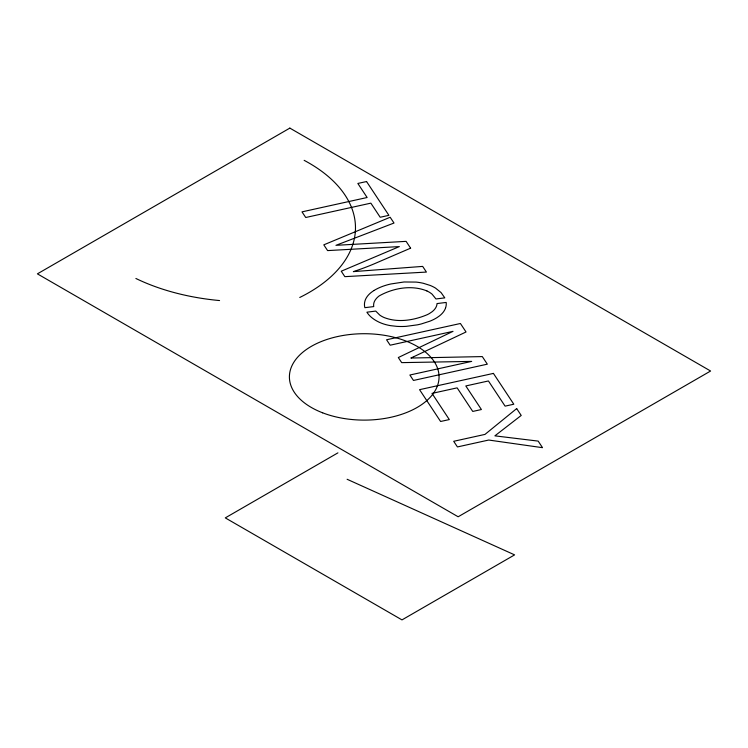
<?xml version="1.0" encoding="UTF-8"?>
<svg xmlns="http://www.w3.org/2000/svg" width="748" height="748" viewBox="0 0 748 748"><rect width="100%" height="100%" fill="white"/><g stroke="black" fill="none" stroke-linecap="round" stroke-linejoin="round"><path stroke-width="1.12" d="M374.065 290.476L372.364 291.589A34.67 20.018 0 0 0 365.604 299.247A37.148 21.449 0 0 0 364.931 301.126A35.951 20.757 0 0 0 364.865 307.68L373.738 306.587A24.749 14.287 0 0 1 375.197 300.07L376.291 298.602A25.815 14.904 0 0 1 379.283 295.862C393.317 288.036 411.643 284.717 426.884 290.925M337.918 452.858L225.288 517.887L401.985 619.896L514.605 554.876L347.109 479.272M413.681 356.74L466.032 331.981L460.413 323.491L386.566 339.77L390.166 345.202L453.026 331.345L398.319 357.535L401.685 362.63L471.679 361.396L409.876 375.019L413.466 380.452L487.322 364.173L482.301 356.59L410.83 358.04L413.139 356.992M219.566 300.556A171.573 99.054 0 0 1 135.884 278.471M304.146 160.343A158.585 91.555 0 0 1 299.752 297.47M426.884 290.925A25.928 14.969 0 0 1 432.12 294.207L435.953 298.957L444.798 297.872L441.049 292.562L435.56 288.13A33.8 19.513 0 0 0 430.016 285.381L423.443 283.324A34.642 20 0 0 0 416.094 282.089L404.079 281.977L390.886 283.969A45.067 26.021 0 0 0 374.047 290.467M445.481 308.195L445.2 308.905A33.959 19.607 0 0 1 439.356 315.993L436.879 317.704A42.991 24.824 0 0 1 429.904 321.182L421.405 323.912A59.12 34.128 0 0 1 417.3 324.856L406.267 326.343A42.617 24.6 0 0 1 396.87 326.371L390.531 325.651A32.501 18.765 0 0 1 379.517 322.379L378.544 321.911A39.588 22.861 0 0 1 367.605 313.253L366.903 312.197L375.748 311.084L379.778 315.104A24.104 13.913 0 0 0 384.397 317.648C398.235 322.949 413.962 320.303 427.276 314.674A32.482 18.756 0 0 0 429.483 313.496L432.007 311.813A24.637 14.231 0 0 0 436.523 306.054A25.535 14.745 0 0 0 437 303.576L446.182 302.444A36.484 21.066 0 0 1 445.481 308.195M516.681 408.586L484.985 434.401L453.699 441.292L457.43 446.939L488.715 440.039L542.524 447.678L538.177 441.105L494.886 435.85L521.216 415.449L516.681 408.586M289.85 128.104L37.4 273.852L458.15 516.775L710.6 371.017L289.85 128.104M410.615 248.168L377.273 262.511A213.629 123.336 0 0 1 353.355 271.627L422.667 266.4L426.416 272.076L344.837 276.657L341.247 271.215L399.348 246.588L327.605 250.599L323.8 244.839L390.166 217.247L394 223.035L335.955 245.325L406.108 241.361L410.615 248.168M366.557 181.54L357.843 183.456L367.128 197.509L301.996 211.862L305.726 217.5L370.858 203.147L380.19 217.257L388.904 215.331L366.557 181.54M493.418 373.402L419.563 389.671L440.6 421.489L449.314 419.572L432.007 393.392L457.15 387.857L472.745 411.437L481.403 409.53L465.808 385.949L488.425 380.956L505.087 406.145L513.801 404.229L493.418 373.402M322.64 412.821A74.819 43.197 0 0 0 438.889 379.75A74.819 43.197 0 0 0 331.158 338.161A74.819 43.197 0 0 0 322.64 412.821"/></g></svg>
